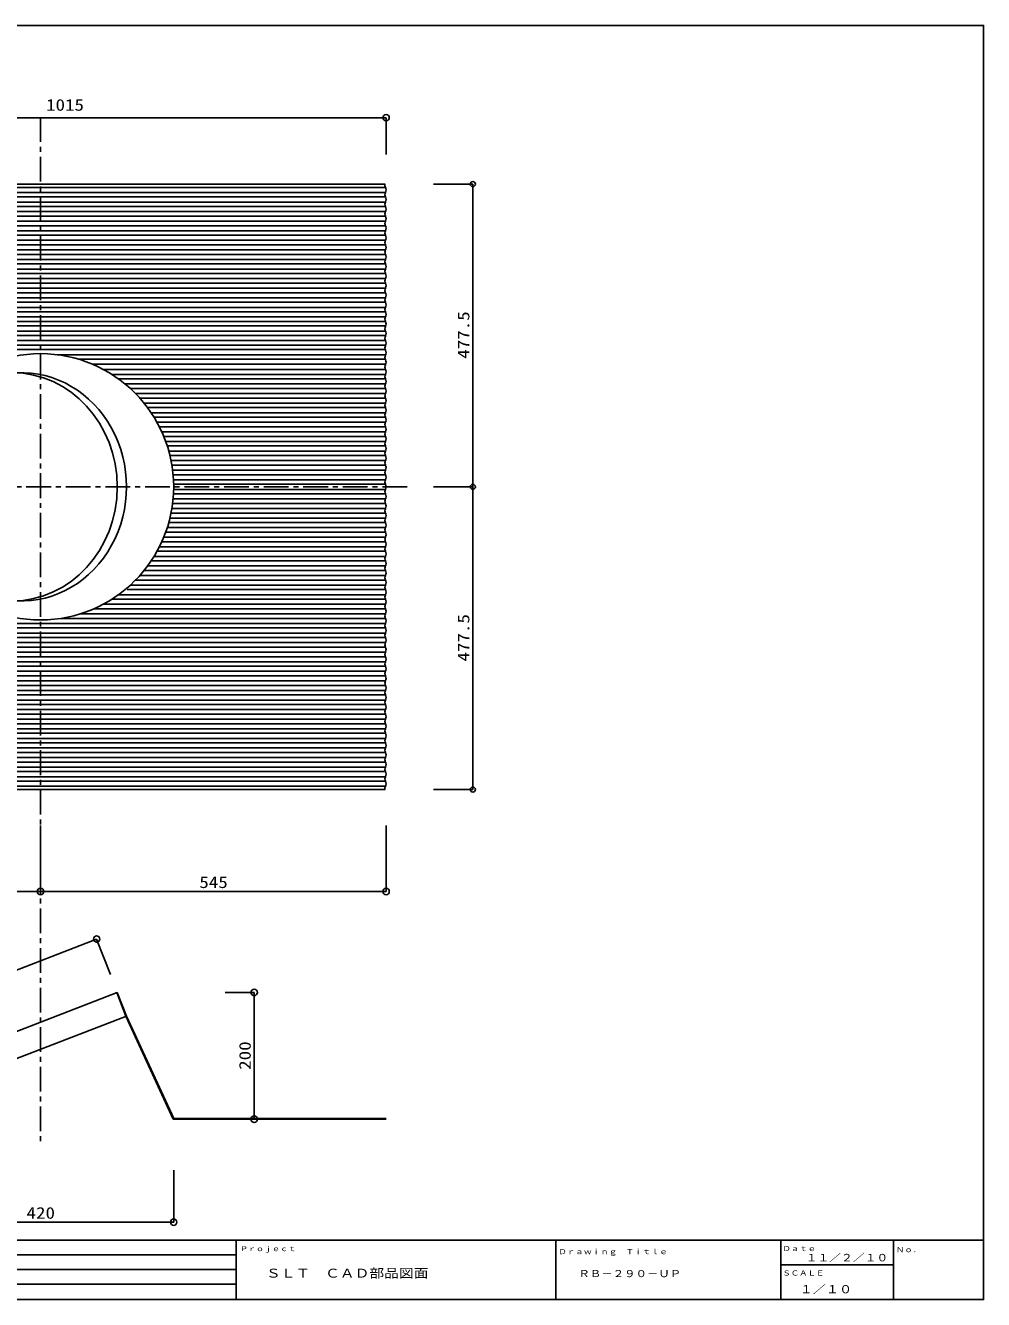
# Model space of a CAD drawing. Units: millimetres at full size. Extents: x -1447 to 1447, y -1005 to 1005.
# Drawn here: x -64 to 1447, y -1005 to 1005 of the extents above; entities that cross this region are included whole.
import ezdxf
from ezdxf.enums import TextEntityAlignment as Align

# ---------------------------------------------------------------- set-up
doc = ezdxf.new("R2010")
doc.units = ezdxf.units.MM
doc.header["$LTSCALE"] = 7.8
doc.linetypes.add('CHAIN1', pattern=[8, 5, -1, 1, -1])
doc.layers.add('0-1___', color=134, linetype='Continuous')
doc.layers.add('F-F', color=134, linetype='Continuous')
doc.styles.add('ＭＳ ゴシック', font='')
doc.styles.get('ＭＳ ゴシック').set_extended_font_data('MS Gothic')

msp = doc.modelspace()

# ---------------------------------------------------------------- linework, layer by layer
at = {"layer": '0-1___', "color": 3}
for p, q in [((-1396.925, -911.252), (1446.625, -911.252)), ((268.025, -911.252), (268.025, -1003.282)), ((772.125, -911.252), (772.125, -1003.282)), ((1304.625, -911.252), (1304.625, -1003.282))]:
    msp.add_line(p, q, dxfattribs=at)
at = {"layer": '0-1___'}
for p, q in [((1127.125, -911.252), (1127.125, -1003.282)), ((1127.125, -950.167), (1304.625, -950.167))]:
    msp.add_line(p, q, dxfattribs=at)
at = {"layer": '0-1___', "color": 6}
for p, q in [((-732.266, -934.259), (268.025, -934.259)), ((-731.383, -957.267), (268.025, -957.267)), ((-732.266, -980.274), (268.025, -980.274))]:
    msp.add_line(p, q, dxfattribs=at)
at = {"layer": '0-1___', "color": 3}
msp.add_lwpolyline([(-1446.625, 1004.65), (1446.625, 1004.65), (1446.625, -1004.65), (-1446.625, -1004.65)], close=True, dxfattribs=at)
msp.add_lwpolyline([(-1446.625, -911.252), (1446.625, -911.252), (1446.625, -1003.282)], dxfattribs=at)
at = {"layer": 'F-F', "color": 4}
for p, q in [((-510.4, 859.211), (504.6, 859.211)), ((504.6, 801.309), (504.6, 859.211)), ((579.22, 754.575), (641.369, 754.575)), ((641.369, 277.075), (641.369, 754.575)), ((579.22, 277.075), (641.369, 277.075)), ((579.22, 277.075), (641.369, 277.075)), ((641.369, -200.425), (641.369, 277.075)), ((579.22, -200.425), (641.369, -200.425)), ((-40.4, -257.169), (-40.4, -361.216)), ((-40.4, -257.169), (-40.4, -361.216)), ((504.6, -257.169), (504.6, -361.216)), ((-510.4, -361.216), (-40.4, -361.216)), ((-40.4, -361.216), (504.6, -361.216)), ((-287.563, -566.185), (48.145, -436.185)), ((69.864, -492.272), (48.145, -436.185)), ((250.735, -520.315), (296.64, -520.315)), ((296.64, -520.315), (296.64, -720.315)), ((250.735, -720.315), (296.64, -720.315)), ((169.6, -800.654), (169.6, -882.724)), ((-250.4, -882.724), (169.6, -882.724))]:
    msp.add_line(p, q, dxfattribs=at)
at = {"layer": 'F-F', "color": 7, "linetype": 'CHAIN1'}
for p, q in [((-40.4, 859.949), (-40.4, -760.098)), ((537.832, 277.075), (-543.631, 277.075))]:
    msp.add_line(p, q, dxfattribs=at)
at = {"layer": 'F-F', "color": 7}
for p, q in [((-509.818, 754.575), (503.154, 754.575)), ((503.632, 749.329), (-509.34, 749.329)), ((503.632, 741.332), (-509.34, 741.332)), ((503.632, 734.224), (-509.34, 734.224)), ((503.632, 726.227), (-509.34, 726.227)), ((503.632, 719.119), (-509.34, 719.119)), ((503.632, 711.122), (-509.34, 711.122)), ((503.632, 704.014), (-509.34, 704.014)), ((503.632, 696.017), (-509.34, 696.017)), ((503.632, 688.909), (-509.34, 688.909)), ((503.632, 680.912), (-509.34, 680.912)), ((503.632, 673.804), (-509.34, 673.804)), ((503.632, 665.807), (-509.34, 665.807)), ((503.632, 658.699), (-509.34, 658.699)), ((503.632, 650.702), (-509.34, 650.702)), ((503.632, 643.594), (-509.34, 643.594)), ((503.632, 635.597), (-509.34, 635.597)), ((503.632, 628.489), (-509.34, 628.489)), ((503.632, 620.492), (-509.34, 620.492)), ((503.632, 613.384), (-509.34, 613.384)), ((503.632, 605.387), (-509.34, 605.387)), ((503.632, 598.279), (-509.34, 598.279)), ((503.632, 590.282), (-509.34, 590.282)), ((503.632, 583.174), (-509.34, 583.174)), ((503.632, 575.177), (-509.34, 575.177)), ((503.632, 568.069), (-509.34, 568.069)), ((503.632, 560.072), (-509.34, 560.072)), ((503.632, 552.964), (-509.34, 552.964)), ((503.632, 544.967), (-509.34, 544.967)), ((503.632, 537.859), (-509.34, 537.859)), ((503.632, 530.751), (-509.34, 530.751)), ((503.632, 522.754), (-509.34, 522.754)), ((503.632, 515.646), (-509.34, 515.646)), ((503.632, 507.649), (-509.34, 507.649)), ((503.632, 500.541), (-509.34, 500.541)), ((503.677, 493.432), (-509.295, 493.432)), ((503.677, 485.436), (-14.218, 485.436)), ((503.677, 478.327), (19.577, 478.327)), ((503.677, 470.331), (41.771, 470.331)), ((503.632, 462.334), (58.489, 462.334)), ((503.632, 454.337), (72.197, 454.337)), ((503.632, 447.229), (81.645, 447.229)), ((503.632, 439.232), (93.036, 439.232)), ((503.632, 432.124), (101.233, 432.124)), ((503.632, 424.127), (109.519, 424.127)), ((503.632, 417.019), (116.175, 417.019)), ((503.632, 409.022), (122.971, 409.022)), ((503.632, 401.914), (128.465, 401.914)), ((503.632, 393.917), (134.094, 393.917)), ((503.632, 386.809), (138.649, 386.809)), ((503.632, 378.812), (143.311, 378.812)), ((503.632, 371.704), (147.071, 371.704)), ((503.632, 363.707), (150.898, 363.707)), ((503.632, 356.599), (153.961, 356.599)), ((503.632, 348.602), (157.044, 348.602)), ((503.632, 341.494), (159.476, 341.494)), ((503.632, 333.497), (161.879, 333.497)), ((503.632, 326.389), (163.728, 326.389)), ((503.632, 318.392), (165.496, 318.392)), ((503.632, 311.284), (166.795, 311.284)), ((503.632, 303.287), (167.958, 303.287)), ((503.632, 296.179), (168.73, 296.179)), ((503.632, 288.182), (169.6, 288.182)), ((503.632, 281.074), (169.6, 281.074)), ((503.632, 273.077), (169.6, 273.077)), ((503.632, 265.969), (169.6, 265.969)), ((503.632, 242.867), (166.795, 242.867)), ((503.632, 250.864), (167.958, 250.864)), ((503.632, 257.972), (168.73, 257.972)), ((503.632, 227.762), (163.728, 227.762)), ((503.632, 235.759), (165.496, 235.759)), ((503.632, 205.549), (157.044, 205.549)), ((503.632, 212.657), (159.476, 212.657)), ((503.632, 220.654), (161.879, 220.654)), ((503.632, 182.447), (147.071, 182.447)), ((503.632, 190.444), (150.898, 190.444)), ((503.632, 197.552), (153.961, 197.552)), ((503.632, 167.342), (138.649, 167.342)), ((503.632, 175.339), (143.311, 175.339)), ((503.632, 145.129), (122.971, 145.129)), ((503.632, 152.237), (128.465, 152.237)), ((503.632, 160.234), (134.094, 160.234)), ((503.632, 122.027), (101.233, 122.027)), ((503.632, 130.024), (109.519, 130.024)), ((503.632, 137.132), (116.175, 137.132)), ((503.632, 106.922), (81.645, 106.922)), ((503.632, 114.919), (96.122, 114.919)), ((503.632, 84.709), (43.83, 84.709)), ((503.632, 91.817), (58.489, 91.817)), ((503.632, 99.814), (72.197, 99.814)), ((503.632, 61.607), (-509.34, 61.607)), ((503.632, 69.604), (-7.919, 69.604)), ((503.632, 76.712), (22.482, 76.712)), ((503.632, 54.499), (-509.34, 54.499)), ((503.632, 46.502), (-509.34, 46.502)), ((503.632, 39.394), (-509.34, 39.394)), ((503.632, 31.397), (-509.34, 31.397)), ((503.632, 24.289), (-509.34, 24.289)), ((503.632, 16.292), (-509.34, 16.292)), ((503.632, 9.184), (-509.34, 9.184)), ((503.632, 1.187), (-509.34, 1.187)), ((503.632, -5.921), (-509.34, -5.921)), ((503.632, -13.918), (-509.34, -13.918)), ((503.632, -21.026), (-509.34, -21.026)), ((503.632, -29.023), (-509.34, -29.023)), ((503.632, -36.131), (-509.34, -36.131)), ((503.632, -44.128), (-509.34, -44.128)), ((503.632, -51.236), (-509.34, -51.236)), ((503.632, -59.233), (-509.34, -59.233)), ((503.632, -66.341), (-509.34, -66.341)), ((503.632, -74.338), (-509.34, -74.338)), ((503.632, -81.446), (-509.34, -81.446)), ((503.632, -89.443), (-509.34, -89.443)), ((503.632, -96.551), (-509.34, -96.551)), ((503.632, -104.548), (-509.34, -104.548)), ((503.632, -111.656), (-509.34, -111.656)), ((503.632, -119.653), (-509.34, -119.653)), ((503.632, -126.761), (-509.34, -126.761)), ((503.632, -134.758), (-509.34, -134.758)), ((503.632, -141.866), (-509.34, -141.866)), ((503.632, -149.863), (-509.34, -149.863)), ((503.632, -156.971), (-509.34, -156.971)), ((503.632, -164.968), (-509.34, -164.968)), ((503.632, -172.076), (-509.34, -172.076)), ((503.632, -180.073), (-509.34, -180.073)), ((503.632, -187.181), (-509.34, -187.181)), ((503.632, -195.178), (-509.34, -195.178))]:
    msp.add_line(p, q, dxfattribs=at)
at = {"layer": 'F-F'}
for p, q in [((503.154, -200.425), (-509.818, -200.425)), ((79.791, -520.676), (94.236, -557.977)), ((80.724, -520.315), (95.168, -557.616)), ((95.168, -557.616), (-240.54, -687.616)), ((94.26, -558.034), (168.96, -720.315)), ((95.168, -557.616), (169.6, -719.315)), ((504.6, -720.315), (168.96, -720.315)), ((504.6, -719.315), (169.6, -719.315))]:
    msp.add_line(p, q, dxfattribs=at)
msp.add_lwpolyline([(80.724, -520.315), (-254.985, -650.315), (-240.54, -687.616)], dxfattribs=at)
at = {"layer": 'F-F', "color": 4}
for centre, radius in [((504.6, 859.211), 5), ((641.369, 754.575), 4), ((641.369, 277.075), 4), ((641.369, 277.075), 4), ((641.369, -200.425), 4), ((-40.4, -361.216), 5), ((-40.4, -361.216), 5), ((504.6, -361.216), 5), ((48.145, -436.185), 5), ((296.64, -520.315), 5), ((296.64, -720.315), 5), ((169.6, -882.724), 5)]:
    msp.add_circle(centre, radius, dxfattribs=at)
at = {"layer": 'F-F'}
msp.add_circle((-40.398, 277.075), 209.998, dxfattribs=at)
for centre, radius, start, end in [((508.971, 752.46), 6.19, 160.01983, 210.38926), ((495.864, 745.33), 8.736, 332.76266, 27.23734), ((510.536, 737.778), 7.766, 152.7637, 207.2363), ((510.536, 722.673), 7.766, 152.76375, 207.23625), ((495.864, 730.225), 8.736, 332.76256, 27.23744), ((510.536, 707.568), 7.766, 152.7637, 207.2363), ((495.864, 715.12), 8.736, 332.76266, 27.23734), ((495.864, 700.015), 8.736, 332.76266, 27.23734), ((510.536, 692.463), 7.766, 152.76375, 207.23625), ((495.864, 684.91), 8.736, 332.76256, 27.23744), ((510.536, 677.358), 7.766, 152.7637, 207.2363), ((510.536, 662.253), 7.766, 152.76375, 207.23625), ((495.864, 669.805), 8.736, 332.76266, 27.23734), ((510.536, 647.148), 7.766, 152.76358, 207.23642), ((495.864, 654.7), 8.736, 332.76256, 27.23744), ((495.864, 639.595), 8.736, 332.76266, 27.23734), ((510.536, 632.043), 7.766, 152.76375, 207.23625), ((495.864, 624.49), 8.736, 332.76256, 27.23744), ((510.536, 616.938), 7.766, 152.76375, 207.23625), ((510.536, 601.833), 7.766, 152.76358, 207.23642), ((495.864, 609.385), 8.736, 332.76266, 27.23734), ((510.536, 586.728), 7.766, 152.76375, 207.23625), ((495.864, 594.28), 8.736, 332.76256, 27.23744), ((495.864, 579.175), 8.736, 332.76266, 27.23734), ((510.536, 571.623), 7.766, 152.7637, 207.2363), ((495.864, 564.07), 8.736, 332.76256, 27.23744), ((510.536, 556.518), 7.766, 152.76375, 207.23625), ((510.536, 541.413), 7.766, 152.7637, 207.2363), ((495.864, 548.965), 8.736, 332.76266, 27.23734), ((510.536, 526.308), 7.766, 152.76375, 207.23625), ((495.864, 533.86), 8.736, 332.76266, 27.23734), ((495.864, 518.755), 8.736, 332.76261, 27.23739), ((510.536, 511.203), 7.766, 152.76373, 207.23627), ((495.864, 503.65), 8.736, 332.76261, 27.23739), ((510.536, 496.098), 7.766, 152.76373, 207.23627), ((510.536, 480.993), 7.766, 152.76373, 207.23627), ((495.864, 488.545), 8.736, 332.76261, 27.23739), ((510.536, 465.888), 7.766, 152.76373, 207.23627), ((495.864, 473.44), 8.736, 332.76261, 27.23739), ((495.864, 458.335), 8.736, 332.76261, 27.23739), ((510.536, 450.783), 7.766, 152.76373, 207.23627), ((495.864, 443.23), 8.736, 332.76261, 27.23739), ((510.536, 435.678), 7.766, 152.76373, 207.23627), ((510.536, 420.573), 7.766, 152.76373, 207.23627), ((495.864, 428.125), 8.736, 332.76261, 27.23739), ((510.536, 405.468), 7.766, 152.76373, 207.23627), ((495.864, 413.02), 8.736, 332.76261, 27.23739), ((495.864, 397.915), 8.736, 332.76265, 27.23735), ((510.536, 390.363), 7.766, 152.7637, 207.2363), ((495.864, 382.81), 8.736, 332.76261, 27.23739), ((510.536, 375.258), 7.766, 152.76373, 207.23627), ((510.536, 360.153), 7.766, 152.76373, 207.23627), ((495.864, 367.705), 8.736, 332.76261, 27.23739), ((510.536, 345.048), 7.766, 152.7637, 207.2363), ((495.864, 352.6), 8.736, 332.76261, 27.23739), ((510.536, 329.943), 7.766, 152.76371, 207.23629), ((495.864, 337.495), 8.736, 332.76262, 27.23738), ((495.864, 322.39), 8.736, 332.76261, 27.23739), ((510.536, 314.838), 7.766, 152.76371, 207.23629), ((510.536, 299.733), 7.766, 152.76371, 207.23629), ((495.864, 307.285), 8.736, 332.76262, 27.23738), ((510.536, 284.628), 7.766, 152.76371, 207.23629), ((495.864, 292.18), 8.736, 332.76261, 27.23739), ((510.536, 269.523), 7.766, 152.76371, 207.23629), ((495.864, 277.075), 8.736, 332.76262, 27.23738), ((495.864, 261.97), 8.736, 332.76261, 27.23739), ((510.536, 254.418), 7.766, 152.76371, 207.23629), ((510.536, 239.313), 7.766, 152.76371, 207.23629), ((495.864, 246.865), 8.736, 332.76262, 27.23738), ((510.536, 224.208), 7.766, 152.76371, 207.23629), ((495.864, 231.76), 8.736, 332.76261, 27.23739), ((510.536, 209.103), 7.766, 152.7637, 207.2363), ((495.864, 216.655), 8.736, 332.76262, 27.23738), ((495.864, 201.55), 8.736, 332.76261, 27.23739), ((510.536, 193.998), 7.766, 152.76373, 207.23627), ((510.536, 178.893), 7.766, 152.76373, 207.23627), ((495.864, 186.445), 8.736, 332.76261, 27.23739), ((510.536, 163.788), 7.766, 152.7637, 207.2363), ((495.864, 171.34), 8.736, 332.76261, 27.23739), ((510.536, 148.683), 7.766, 152.76373, 207.23627), ((495.864, 156.235), 8.736, 332.76265, 27.23735), ((495.864, 141.13), 8.736, 332.76261, 27.23739), ((510.536, 133.578), 7.766, 152.76373, 207.23627), ((510.536, 118.473), 7.766, 152.76373, 207.23627), ((495.864, 126.025), 8.736, 332.76261, 27.23739), ((510.536, 103.368), 7.766, 152.76373, 207.23627), ((495.864, 110.92), 8.736, 332.76261, 27.23739), ((510.536, 88.263), 7.766, 152.76373, 207.23627), ((495.864, 95.815), 8.736, 332.76261, 27.23739), ((495.864, 80.71), 8.736, 332.76261, 27.23739), ((510.536, 73.158), 7.766, 152.76373, 207.23627), ((510.536, 58.053), 7.766, 152.76373, 207.23627), ((495.864, 65.605), 8.736, 332.76261, 27.23739), ((510.536, 42.948), 7.766, 152.76373, 207.23627), ((495.864, 50.5), 8.736, 332.76261, 27.23739), ((510.536, 27.843), 7.766, 152.76375, 207.23625), ((495.864, 35.395), 8.736, 332.76261, 27.23739), ((495.864, 20.29), 8.736, 332.76266, 27.23734), ((510.536, 12.738), 7.766, 152.7637, 207.2363), ((510.536, -2.367), 7.766, 152.76375, 207.23625), ((495.864, 5.185), 8.736, 332.76266, 27.23734), ((510.536, -17.472), 7.766, 152.7637, 207.2363), ((495.864, -9.92), 8.736, 332.76256, 27.23744), ((510.536, -32.577), 7.766, 152.76375, 207.23625), ((495.864, -25.025), 8.736, 332.76266, 27.23734), ((495.864, -40.13), 8.736, 332.76256, 27.23744), ((510.536, -47.682), 7.766, 152.76358, 207.23642), ((510.536, -62.787), 7.766, 152.76375, 207.23625), ((495.864, -55.235), 8.736, 332.76266, 27.23734), ((510.536, -77.892), 7.766, 152.76375, 207.23625), ((495.864, -70.34), 8.736, 332.76256, 27.23744), ((510.536, -92.997), 7.766, 152.76358, 207.23642), ((495.864, -85.445), 8.736, 332.76266, 27.23734), ((495.864, -100.55), 8.736, 332.76256, 27.23744), ((510.536, -108.102), 7.766, 152.76375, 207.23625), ((510.536, -123.207), 7.766, 152.7637, 207.2363), ((495.864, -115.655), 8.736, 332.76266, 27.23734), ((510.536, -138.312), 7.766, 152.76375, 207.23625), ((495.864, -130.76), 8.736, 332.76256, 27.23744), ((510.536, -153.417), 7.766, 152.7637, 207.2363), ((495.864, -145.865), 8.736, 332.76266, 27.23734), ((495.864, -160.97), 8.736, 332.76266, 27.23734), ((510.536, -168.522), 7.766, 152.76375, 207.23625), ((510.536, -183.627), 7.766, 152.7637, 207.2363), ((495.864, -176.075), 8.736, 332.76256, 27.23744), ((508.971, -198.309), 6.19, 149.61072, 199.98019), ((495.864, -191.18), 8.736, 332.76266, 27.23734)]:
    msp.add_arc(centre, radius, start, end, dxfattribs=at)
msp.add_ellipse((-84.836, 277.075), major_axis=(0, 180), ratio=0.919778, dxfattribs=at)
msp.add_ellipse((-70.392, 277.075), major_axis=(0, 180), ratio=0.919778, start_param=3.09795584, end_param=6.32682212, dxfattribs=at)

# ---------------------------------------------------------------- texts
at = {"layer": '0-1___', "style": 'ＭＳ ゴシック', "width": 1.2}
for s, height, p in [('Ｐｒｏｊｅｃｔ', 7.53, (274.051, -930.648)), ('Ｄａｔｅ', 7.89, (1129.59, -930.648)), ('Ｎｏ．', 7.89, (1308.53, -932.439)), ('Ｄｒａｗｉｎｇ\u3000Ｔｉｔｌｅ', 7.89, (776.187, -935.513)), ('１１／２／１０', 11.36, (1166.191, -947.761)), ('ＳＬＴ\u3000ＣＡＤ部品図面', 14.23, (315.18, -974.482)), ('ＲＢ－２９０－ＵＰ', 11, (807.868, -972.674)), ('ＳＣＡＬＥ', 7.89, (1129.383, -969.238)), ('１／１０', 12.62, (1156.798, -998.644))]:
    msp.add_text(s, height=height, dxfattribs=at).set_placement(p, align=Align.BOTTOM_LEFT)
at = {"layer": 'F-F', "color": 4, "style": 'ＭＳ ゴシック', "width": 1.2}
for s, p in [('1015', (-31.679, 864.733)), ('545', (210.041, -361.216)), ('420', (-62.459, -882.724))]:
    msp.add_text(s, height=18.33, dxfattribs=at).set_placement(p, align=Align.BOTTOM_LEFT)
for s, p in [('477.5', (641.369, 479.061)), ('477.5', (641.369, 1.561)), ('200', (296.64, -642.374))]:
    msp.add_text(s, height=18.33, rotation=90, dxfattribs=at).set_placement(p, align=Align.BOTTOM_LEFT)

doc.saveas('drawing.dxf')
